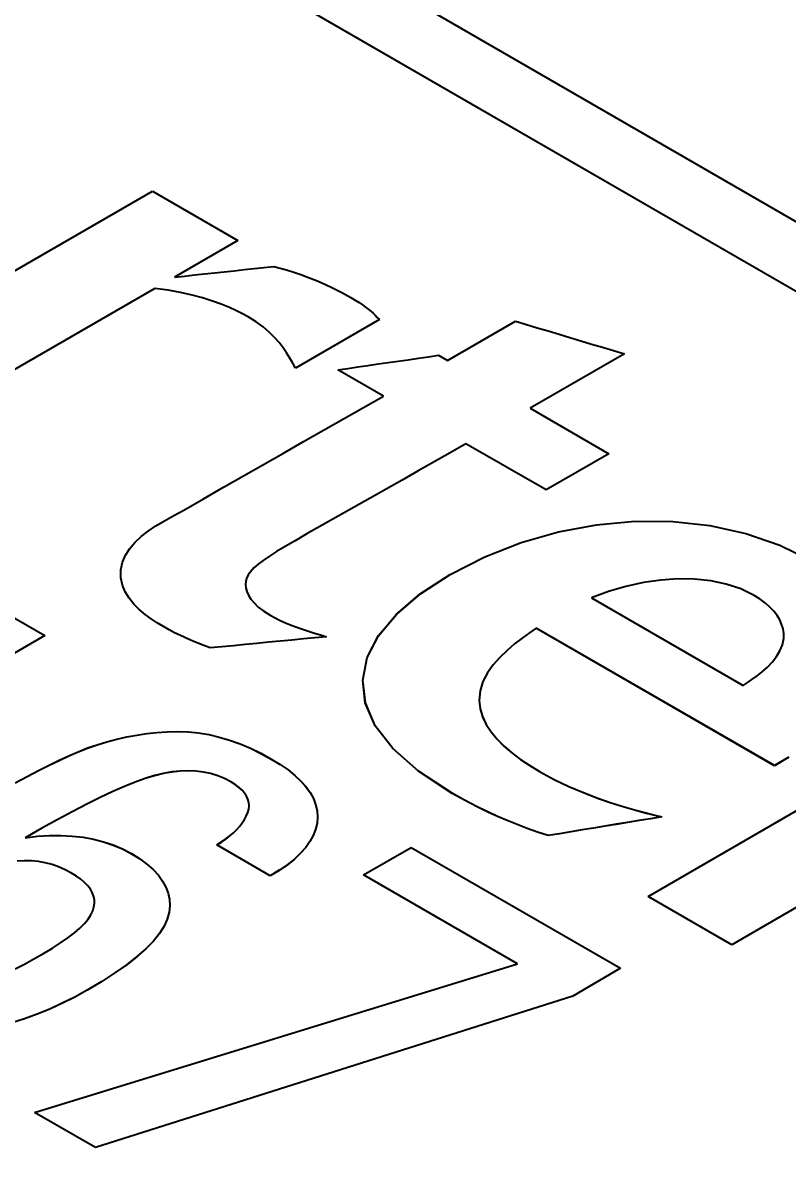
# Model space of a CAD drawing. Header units: inches. Extents: x 5 to 105, y 0 to 80.
# Drawn here: x 65.3736 to 65.4575, y 50.508 to 50.6348 of the extents above; entities that cross this region are included whole.
import ezdxf

# ---------------------------------------------------------------- set-up
doc = ezdxf.new("R2010")
doc.units = ezdxf.units.IN
doc.header["$MEASUREMENT"] = 0
doc.layers.add('LABEL', color=2, linetype='Continuous')
doc.styles.add('Arial', font='arial.ttf')

msp = doc.modelspace()

# ---------------------------------------------------------------- linework, layer by layer
at = {"layer": 'LABEL'}
for p, q in [((65.29369, 50.70819), (65.55207, 50.55902)), ((65.29465, 50.70764), (65.55302, 50.55847)), ((65.54541, 50.55518), (65.28704, 50.70435)), ((65.54636, 50.55463), (65.28799, 50.7038)), ((65.34799, 50.59345), (65.38778, 50.61641)), ((65.34799, 50.59345), (65.38778, 50.61641)), ((65.38778, 50.61641), (65.39715, 50.611)), ((65.38778, 50.61641), (65.39715, 50.611)), ((65.39715, 50.611), (65.39021, 50.607)), ((65.39715, 50.611), (65.39021, 50.607)), ((65.39021, 50.607), (65.39131, 50.60711)), ((65.39021, 50.607), (65.39131, 50.60711)), ((65.39131, 50.60711), (65.3924, 50.60723)), ((65.39131, 50.60711), (65.3924, 50.60723)), ((65.3924, 50.60723), (65.3935, 50.60734)), ((65.3924, 50.60723), (65.3935, 50.60734)), ((65.3935, 50.60734), (65.39459, 50.60746)), ((65.3935, 50.60734), (65.39459, 50.60746)), ((65.39459, 50.60746), (65.39568, 50.60758)), ((65.39459, 50.60746), (65.39568, 50.60758)), ((65.39568, 50.60758), (65.39677, 50.60769)), ((65.39568, 50.60758), (65.39677, 50.60769)), ((65.39677, 50.60769), (65.39786, 50.60781)), ((65.39677, 50.60769), (65.39786, 50.60781)), ((65.39786, 50.60781), (65.39894, 50.60793)), ((65.39786, 50.60781), (65.39894, 50.60793)), ((65.39894, 50.60793), (65.40003, 50.60805)), ((65.39894, 50.60793), (65.40003, 50.60805)), ((65.40003, 50.60805), (65.40111, 50.60816)), ((65.40003, 50.60805), (65.40111, 50.60816)), ((65.40111, 50.60816), (65.40179, 50.60798)), ((65.40111, 50.60816), (65.40179, 50.60798)), ((65.40179, 50.60798), (65.40252, 50.60778)), ((65.40179, 50.60798), (65.40252, 50.60778)), ((65.40252, 50.60778), (65.40329, 50.60754)), ((65.40252, 50.60778), (65.40329, 50.60754)), ((65.40329, 50.60754), (65.40409, 50.60727)), ((65.40329, 50.60754), (65.40409, 50.60727)), ((65.40409, 50.60727), (65.40493, 50.60696)), ((65.40409, 50.60727), (65.40493, 50.60696)), ((65.40493, 50.60696), (65.4058, 50.60661)), ((65.40493, 50.60696), (65.4058, 50.60661)), ((65.38806, 50.60575), (65.35737, 50.58803)), ((65.38806, 50.60575), (65.35737, 50.58803)), ((65.38951, 50.60555), (65.38806, 50.60575)), ((65.38951, 50.60555), (65.38806, 50.60575)), ((65.4058, 50.60661), (65.4067, 50.60622)), ((65.4058, 50.60661), (65.4067, 50.60622)), ((65.4067, 50.60622), (65.40763, 50.60578)), ((65.4067, 50.60622), (65.40763, 50.60578)), ((65.40763, 50.60578), (65.40858, 50.6053)), ((65.40763, 50.60578), (65.40858, 50.6053)), ((65.39087, 50.6053), (65.38951, 50.60555)), ((65.39087, 50.6053), (65.38951, 50.60555)), ((65.39214, 50.60502), (65.39087, 50.6053)), ((65.39214, 50.60502), (65.39087, 50.6053)), ((65.3933, 50.6047), (65.39214, 50.60502)), ((65.3933, 50.6047), (65.39214, 50.60502)), ((65.39438, 50.60436), (65.3933, 50.6047)), ((65.39438, 50.60436), (65.3933, 50.6047)), ((65.40858, 50.6053), (65.40955, 50.60476)), ((65.40858, 50.6053), (65.40955, 50.60476)), ((65.40955, 50.60476), (65.41004, 50.60447)), ((65.40955, 50.60476), (65.41004, 50.60447)), ((65.41004, 50.60447), (65.41046, 50.6042)), ((65.41004, 50.60447), (65.41046, 50.6042)), ((65.39535, 50.60401), (65.39438, 50.60436)), ((65.39535, 50.60401), (65.39438, 50.60436)), ((65.39623, 50.60366), (65.39535, 50.60401)), ((65.39623, 50.60366), (65.39535, 50.60401)), ((65.39701, 50.6033), (65.39623, 50.60366)), ((65.39701, 50.6033), (65.39623, 50.60366)), ((65.39769, 50.60296), (65.39701, 50.6033)), ((65.39769, 50.60296), (65.39701, 50.6033)), ((65.41046, 50.6042), (65.41084, 50.60395)), ((65.41046, 50.6042), (65.41084, 50.60395)), ((65.41084, 50.60395), (65.41118, 50.60371)), ((65.41084, 50.60395), (65.41118, 50.60371)), ((65.41118, 50.60371), (65.41148, 50.60348)), ((65.41118, 50.60371), (65.41148, 50.60348)), ((65.41148, 50.60348), (65.41175, 50.60325)), ((65.41148, 50.60348), (65.41175, 50.60325)), ((65.41175, 50.60325), (65.412, 50.60303)), ((65.41175, 50.60325), (65.412, 50.60303)), ((65.39828, 50.60264), (65.39769, 50.60296)), ((65.39828, 50.60264), (65.39769, 50.60296)), ((65.39917, 50.60209), (65.39828, 50.60264)), ((65.39917, 50.60209), (65.39828, 50.60264)), ((65.39995, 50.60152), (65.39917, 50.60209)), ((65.39995, 50.60152), (65.39917, 50.60209)), ((65.4127, 50.60233), (65.40349, 50.59701)), ((65.4127, 50.60233), (65.40349, 50.59701)), ((65.412, 50.60303), (65.41224, 50.6028)), ((65.412, 50.60303), (65.41224, 50.6028)), ((65.41224, 50.6028), (65.41247, 50.60257)), ((65.41224, 50.6028), (65.41247, 50.60257)), ((65.41247, 50.60257), (65.4127, 50.60233)), ((65.41247, 50.60257), (65.4127, 50.60233)), ((65.42016, 50.59784), (65.42763, 50.60215)), ((65.42016, 50.59784), (65.42763, 50.60215)), ((65.42763, 50.60215), (65.42883, 50.60179)), ((65.42763, 50.60215), (65.42883, 50.60179)), ((65.40061, 50.60095), (65.39995, 50.60152)), ((65.40061, 50.60095), (65.39995, 50.60152)), ((65.40119, 50.60038), (65.40061, 50.60095)), ((65.40119, 50.60038), (65.40061, 50.60095)), ((65.42883, 50.60179), (65.43002, 50.60144)), ((65.42883, 50.60179), (65.43002, 50.60144)), ((65.43002, 50.60144), (65.43121, 50.60108)), ((65.43002, 50.60144), (65.43121, 50.60108)), ((65.43121, 50.60108), (65.43241, 50.60072)), ((65.43121, 50.60108), (65.43241, 50.60072)), ((65.43241, 50.60072), (65.4336, 50.60037)), ((65.43241, 50.60072), (65.4336, 50.60037)), ((65.40169, 50.59981), (65.40119, 50.60038)), ((65.40169, 50.59981), (65.40119, 50.60038)), ((65.40213, 50.59924), (65.40169, 50.59981)), ((65.40213, 50.59924), (65.40169, 50.59981)), ((65.4336, 50.60037), (65.43479, 50.60001)), ((65.4336, 50.60037), (65.43479, 50.60001)), ((65.43479, 50.60001), (65.43599, 50.59965)), ((65.43479, 50.60001), (65.43599, 50.59965)), ((65.43599, 50.59965), (65.43718, 50.59929)), ((65.43599, 50.59965), (65.43718, 50.59929)), ((65.40251, 50.59867), (65.40213, 50.59924)), ((65.40251, 50.59867), (65.40213, 50.59924)), ((65.40286, 50.59811), (65.40251, 50.59867)), ((65.40286, 50.59811), (65.40251, 50.59867)), ((65.40318, 50.59755), (65.40286, 50.59811)), ((65.40318, 50.59755), (65.40286, 50.59811)), ((65.41587, 50.59793), (65.41697, 50.59809)), ((65.41587, 50.59793), (65.41697, 50.59809)), ((65.41697, 50.59809), (65.41808, 50.59825)), ((65.41697, 50.59809), (65.41808, 50.59825)), ((65.41808, 50.59825), (65.41918, 50.59841)), ((65.41808, 50.59825), (65.41918, 50.59841)), ((65.41918, 50.59841), (65.42016, 50.59784)), ((65.41918, 50.59841), (65.42016, 50.59784)), ((65.43958, 50.59857), (65.42924, 50.5926)), ((65.43958, 50.59857), (65.42924, 50.5926)), ((65.43718, 50.59929), (65.43838, 50.59893)), ((65.43718, 50.59929), (65.43838, 50.59893)), ((65.43838, 50.59893), (65.43958, 50.59857)), ((65.43838, 50.59893), (65.43958, 50.59857)), ((65.40349, 50.59701), (65.40318, 50.59755)), ((65.40349, 50.59701), (65.40318, 50.59755)), ((65.40815, 50.59682), (65.40924, 50.59698)), ((65.40815, 50.59682), (65.40924, 50.59698)), ((65.41315, 50.59394), (65.40815, 50.59682)), ((65.41315, 50.59394), (65.40815, 50.59682)), ((65.40924, 50.59698), (65.41034, 50.59714)), ((65.40924, 50.59698), (65.41034, 50.59714)), ((65.41034, 50.59714), (65.41144, 50.5973)), ((65.41034, 50.59714), (65.41144, 50.5973)), ((65.41144, 50.5973), (65.41255, 50.59746)), ((65.41144, 50.5973), (65.41255, 50.59746)), ((65.41255, 50.59746), (65.41365, 50.59761)), ((65.41255, 50.59746), (65.41365, 50.59761)), ((65.41365, 50.59761), (65.41476, 50.59777)), ((65.41365, 50.59761), (65.41476, 50.59777)), ((65.41476, 50.59777), (65.41587, 50.59793)), ((65.41476, 50.59777), (65.41587, 50.59793)), ((65.41095, 50.59269), (65.41315, 50.59394)), ((65.41095, 50.59269), (65.41315, 50.59394)), ((65.40875, 50.59144), (65.41095, 50.59269)), ((65.40875, 50.59144), (65.41095, 50.59269)), ((65.42924, 50.5926), (65.43787, 50.58762)), ((65.42924, 50.5926), (65.43787, 50.58762)), ((65.40656, 50.59019), (65.40875, 50.59144)), ((65.40656, 50.59019), (65.40875, 50.59144)), ((65.40436, 50.58894), (65.40656, 50.59019)), ((65.40436, 50.58894), (65.40656, 50.59019)), ((65.40217, 50.58769), (65.40436, 50.58894)), ((65.40217, 50.58769), (65.40436, 50.58894)), ((65.4222, 50.58871), (65.42045, 50.58771)), ((65.4222, 50.58871), (65.42045, 50.58771)), ((65.43098, 50.58364), (65.4222, 50.58871)), ((65.43098, 50.58364), (65.4222, 50.58871)), ((65.39998, 50.58644), (65.40217, 50.58769)), ((65.39998, 50.58644), (65.40217, 50.58769)), ((65.41869, 50.58672), (65.41694, 50.58573)), ((65.41869, 50.58672), (65.41694, 50.58573)), ((65.42045, 50.58771), (65.41869, 50.58672)), ((65.42045, 50.58771), (65.41869, 50.58672)), ((65.43787, 50.58762), (65.43098, 50.58364)), ((65.43787, 50.58762), (65.43098, 50.58364)), ((65.39779, 50.58519), (65.39998, 50.58644)), ((65.39779, 50.58519), (65.39998, 50.58644)), ((65.41694, 50.58573), (65.41518, 50.58473)), ((65.41694, 50.58573), (65.41518, 50.58473)), ((65.3956, 50.58393), (65.39779, 50.58519)), ((65.3956, 50.58393), (65.39779, 50.58519)), ((65.41518, 50.58473), (65.41343, 50.58374)), ((65.41518, 50.58473), (65.41343, 50.58374)), ((65.39341, 50.58268), (65.3956, 50.58393)), ((65.39341, 50.58268), (65.3956, 50.58393)), ((65.41343, 50.58374), (65.41167, 50.58275)), ((65.41343, 50.58374), (65.41167, 50.58275)), ((65.39122, 50.58143), (65.39341, 50.58268)), ((65.39122, 50.58143), (65.39341, 50.58268)), ((65.40992, 50.58176), (65.40817, 50.58076)), ((65.40992, 50.58176), (65.40817, 50.58076)), ((65.41167, 50.58275), (65.40992, 50.58176)), ((65.41167, 50.58275), (65.40992, 50.58176)), ((65.38818, 50.5797), (65.38913, 50.58027)), ((65.38818, 50.5797), (65.38913, 50.58027)), ((65.38913, 50.58027), (65.39014, 50.58085)), ((65.38913, 50.58027), (65.39014, 50.58085)), ((65.39014, 50.58085), (65.39122, 50.58143)), ((65.39014, 50.58085), (65.39122, 50.58143)), ((65.40817, 50.58076), (65.40642, 50.57977)), ((65.40817, 50.58076), (65.40642, 50.57977)), ((65.38654, 50.57852), (65.38732, 50.57912)), ((65.38654, 50.57852), (65.38732, 50.57912)), ((65.38732, 50.57912), (65.38818, 50.5797)), ((65.38732, 50.57912), (65.38818, 50.5797)), ((65.40642, 50.57977), (65.40467, 50.57878)), ((65.40642, 50.57977), (65.40467, 50.57878)), ((65.42824, 50.57788), (65.43234, 50.57905)), ((65.42824, 50.57788), (65.43235, 50.57905)), ((65.43234, 50.57905), (65.43652, 50.57983)), ((65.43235, 50.57905), (65.43652, 50.57983)), ((65.43652, 50.57983), (65.44072, 50.58021)), ((65.43652, 50.57983), (65.44072, 50.58021)), ((65.44072, 50.58021), (65.44488, 50.58018)), ((65.44072, 50.58021), (65.44488, 50.58018)), ((65.44488, 50.58018), (65.44896, 50.57973)), ((65.44488, 50.58018), (65.44896, 50.57973)), ((65.44896, 50.57973), (65.4529, 50.57886)), ((65.44896, 50.57973), (65.4529, 50.57887)), ((65.3853, 50.57722), (65.38587, 50.57789)), ((65.3853, 50.57722), (65.38587, 50.57789)), ((65.38587, 50.57789), (65.38654, 50.57852)), ((65.38587, 50.57789), (65.38654, 50.57852)), ((65.40344, 50.57807), (65.40236, 50.57744)), ((65.40344, 50.57807), (65.40236, 50.57744)), ((65.40467, 50.57878), (65.40344, 50.57807)), ((65.40467, 50.57878), (65.40344, 50.57807)), ((65.42426, 50.57632), (65.42824, 50.57788)), ((65.42427, 50.57632), (65.42824, 50.57788)), ((65.4529, 50.57887), (65.45665, 50.57758)), ((65.4529, 50.57886), (65.45665, 50.57757)), ((65.38452, 50.57572), (65.38484, 50.5765)), ((65.38452, 50.57572), (65.38484, 50.5765)), ((65.38484, 50.5765), (65.3853, 50.57722)), ((65.38484, 50.5765), (65.3853, 50.57722)), ((65.40142, 50.57688), (65.40062, 50.57637)), ((65.40142, 50.57688), (65.40062, 50.57637)), ((65.40236, 50.57744), (65.40142, 50.57688)), ((65.40236, 50.57744), (65.40142, 50.57688)), ((65.45665, 50.57758), (65.46016, 50.57585)), ((65.45665, 50.57757), (65.46016, 50.57585)), ((65.38432, 50.57487), (65.38452, 50.57572)), ((65.38432, 50.57487), (65.38452, 50.57572)), ((65.39938, 50.5755), (65.39893, 50.5751)), ((65.39938, 50.5755), (65.39893, 50.5751)), ((65.39994, 50.57592), (65.39938, 50.5755)), ((65.39994, 50.57592), (65.39938, 50.5755)), ((65.40062, 50.57637), (65.39994, 50.57592)), ((65.40062, 50.57637), (65.39994, 50.57592)), ((65.42045, 50.57437), (65.42426, 50.57632)), ((65.42047, 50.57437), (65.42427, 50.57632)), ((65.38433, 50.574), (65.38432, 50.57487)), ((65.38433, 50.574), (65.38432, 50.57487)), ((65.3845, 50.5732), (65.38433, 50.574)), ((65.3845, 50.5732), (65.38433, 50.574)), ((65.39812, 50.57393), (65.39804, 50.57361)), ((65.39812, 50.57393), (65.39804, 50.57361)), ((65.39831, 50.57433), (65.39812, 50.57393)), ((65.39831, 50.57433), (65.39812, 50.57393)), ((65.39858, 50.57471), (65.39831, 50.57433)), ((65.39858, 50.57471), (65.39831, 50.57433)), ((65.39893, 50.5751), (65.39858, 50.57471)), ((65.39893, 50.5751), (65.39858, 50.57471)), ((65.41718, 50.57224), (65.42045, 50.57437)), ((65.41719, 50.57224), (65.42047, 50.57437)), ((65.38481, 50.57245), (65.3845, 50.5732)), ((65.38481, 50.57245), (65.3845, 50.5732)), ((65.39804, 50.57361), (65.39801, 50.57326)), ((65.39804, 50.57361), (65.39801, 50.57326)), ((65.39801, 50.57326), (65.39804, 50.57289)), ((65.39801, 50.57326), (65.39804, 50.57289)), ((65.39804, 50.57289), (65.39814, 50.57251)), ((65.39804, 50.57289), (65.39814, 50.57251)), ((65.43975, 50.57306), (65.43784, 50.5725)), ((65.43975, 50.57306), (65.43784, 50.5725)), ((65.44167, 50.57348), (65.43975, 50.57306)), ((65.44167, 50.57348), (65.43975, 50.57306)), ((65.44357, 50.57376), (65.44167, 50.57348)), ((65.44357, 50.57376), (65.44167, 50.57348)), ((65.44545, 50.5739), (65.44357, 50.57376)), ((65.44545, 50.5739), (65.44357, 50.57376)), ((65.44729, 50.57387), (65.44545, 50.5739)), ((65.44729, 50.57387), (65.44545, 50.5739)), ((65.44906, 50.57368), (65.44729, 50.57387)), ((65.44906, 50.57368), (65.44729, 50.57387)), ((65.45075, 50.57332), (65.44906, 50.57368)), ((65.45075, 50.57332), (65.44906, 50.57368)), ((65.45235, 50.57278), (65.45075, 50.57332)), ((65.45235, 50.57278), (65.45075, 50.57332)), ((65.45383, 50.57206), (65.45235, 50.57278)), ((65.45383, 50.57206), (65.45235, 50.57278)), ((65.38523, 50.57176), (65.38481, 50.57245)), ((65.38523, 50.57176), (65.38481, 50.57245)), ((65.38575, 50.57111), (65.38523, 50.57176)), ((65.38575, 50.57111), (65.38523, 50.57176)), ((65.39814, 50.57251), (65.39832, 50.5721)), ((65.39814, 50.57251), (65.39832, 50.5721)), ((65.39832, 50.5721), (65.39858, 50.57168)), ((65.39832, 50.5721), (65.39858, 50.57168)), ((65.39858, 50.57168), (65.39894, 50.57125)), ((65.39858, 50.57168), (65.39894, 50.57125)), ((65.41455, 50.56999), (65.41718, 50.57224)), ((65.41456, 50.56999), (65.41719, 50.57224)), ((65.43784, 50.5725), (65.43596, 50.57181)), ((65.43784, 50.5725), (65.43596, 50.57181)), ((65.43596, 50.57181), (65.4526, 50.56221)), ((65.43596, 50.57181), (65.4526, 50.56221)), ((65.44218, 50.53906), (65.49904, 50.57189)), ((65.44218, 50.53906), (65.49904, 50.57189)), ((65.45448, 50.57165), (65.45383, 50.57206)), ((65.45448, 50.57165), (65.45383, 50.57206)), ((65.45505, 50.57123), (65.45448, 50.57165)), ((65.45505, 50.57123), (65.45448, 50.57165)), ((65.37093, 50.57058), (65.37599, 50.56766)), ((65.37093, 50.57058), (65.37599, 50.56766)), ((65.38633, 50.57052), (65.38575, 50.57111)), ((65.38633, 50.57052), (65.38575, 50.57111)), ((65.38698, 50.56999), (65.38633, 50.57052)), ((65.38698, 50.56999), (65.38633, 50.57052)), ((65.39894, 50.57125), (65.39941, 50.5708)), ((65.39894, 50.57125), (65.39941, 50.5708)), ((65.39941, 50.5708), (65.4, 50.57035)), ((65.39941, 50.5708), (65.4, 50.57035)), ((65.4, 50.57035), (65.40072, 50.5699)), ((65.4, 50.57035), (65.40072, 50.5699)), ((65.45555, 50.57079), (65.45505, 50.57123)), ((65.45555, 50.57079), (65.45505, 50.57123)), ((65.45598, 50.57034), (65.45555, 50.57079)), ((65.45598, 50.57034), (65.45555, 50.57079)), ((65.45634, 50.56988), (65.45598, 50.57034)), ((65.45634, 50.56988), (65.45598, 50.57034)), ((65.38765, 50.56949), (65.38698, 50.56999)), ((65.38765, 50.56949), (65.38698, 50.56999)), ((65.38832, 50.56905), (65.38765, 50.56949)), ((65.38832, 50.56905), (65.38765, 50.56949)), ((65.38899, 50.56865), (65.38832, 50.56905)), ((65.38899, 50.56865), (65.38832, 50.56905)), ((65.40072, 50.5699), (65.40125, 50.56961)), ((65.40072, 50.5699), (65.40125, 50.56961)), ((65.40125, 50.56961), (65.40181, 50.56933)), ((65.40125, 50.56961), (65.40181, 50.56933)), ((65.40181, 50.56933), (65.4024, 50.56907)), ((65.40181, 50.56933), (65.4024, 50.56907)), ((65.4024, 50.56907), (65.40301, 50.56882)), ((65.4024, 50.56907), (65.40301, 50.56882)), ((65.4126, 50.56765), (65.41455, 50.56999)), ((65.41261, 50.56766), (65.41456, 50.56999)), ((65.45663, 50.5694), (65.45634, 50.56988)), ((65.45663, 50.5694), (65.45634, 50.56988)), ((65.45684, 50.56891), (65.45663, 50.5694)), ((65.45684, 50.56891), (65.45663, 50.5694)), ((65.45699, 50.56841), (65.45684, 50.56891)), ((65.45699, 50.56841), (65.45684, 50.56891)), ((65.37599, 50.56766), (65.33013, 50.54118)), ((65.37599, 50.56766), (65.33013, 50.54118)), ((65.38962, 50.5683), (65.38899, 50.56865)), ((65.38962, 50.5683), (65.38899, 50.56865)), ((65.39022, 50.56798), (65.38962, 50.5683)), ((65.39022, 50.56798), (65.38962, 50.5683)), ((65.3908, 50.5677), (65.39022, 50.56798)), ((65.3908, 50.5677), (65.39022, 50.56798)), ((65.39136, 50.56744), (65.3908, 50.5677)), ((65.39136, 50.56744), (65.3908, 50.5677)), ((65.40301, 50.56882), (65.40363, 50.56859)), ((65.40301, 50.56882), (65.40363, 50.56859)), ((65.40363, 50.56859), (65.40427, 50.56836)), ((65.40363, 50.56859), (65.40427, 50.56836)), ((65.40427, 50.56836), (65.40492, 50.56814)), ((65.40427, 50.56836), (65.40492, 50.56814)), ((65.40492, 50.56814), (65.40557, 50.56793)), ((65.40492, 50.56814), (65.40557, 50.56793)), ((65.40557, 50.56793), (65.40622, 50.56774)), ((65.40557, 50.56793), (65.40622, 50.56774)), ((65.40622, 50.56774), (65.40688, 50.56754)), ((65.40622, 50.56774), (65.40688, 50.56754)), ((65.41136, 50.56525), (65.4126, 50.56765)), ((65.41137, 50.56525), (65.41261, 50.56766)), ((65.42916, 50.56797), (65.42836, 50.56739)), ((65.42917, 50.56797), (65.42837, 50.56739)), ((65.4299, 50.56849), (65.42916, 50.56797)), ((65.42991, 50.56849), (65.42917, 50.56797)), ((65.45605, 50.55339), (65.4299, 50.56849)), ((65.45605, 50.5534), (65.42991, 50.56849)), ((65.45707, 50.56791), (65.45699, 50.56841)), ((65.45707, 50.56791), (65.45699, 50.56841)), ((65.45707, 50.56739), (65.45707, 50.56791)), ((65.45707, 50.56739), (65.45707, 50.56791)), ((65.39189, 50.56721), (65.39136, 50.56744)), ((65.39189, 50.56721), (65.39136, 50.56744)), ((65.3924, 50.56699), (65.39189, 50.56721)), ((65.3924, 50.56699), (65.39189, 50.56721)), ((65.39287, 50.5668), (65.3924, 50.56699)), ((65.39287, 50.5668), (65.3924, 50.56699)), ((65.39332, 50.56663), (65.39287, 50.5668)), ((65.39332, 50.56663), (65.39287, 50.5668)), ((65.39374, 50.56647), (65.39332, 50.56663)), ((65.39374, 50.56647), (65.39332, 50.56663)), ((65.39414, 50.56632), (65.39374, 50.56647)), ((65.39414, 50.56632), (65.39374, 50.56647)), ((65.39542, 50.56644), (65.39414, 50.56632)), ((65.39542, 50.56644), (65.39414, 50.56632)), ((65.3967, 50.56656), (65.39542, 50.56644)), ((65.3967, 50.56656), (65.39542, 50.56644)), ((65.39798, 50.56669), (65.3967, 50.56656)), ((65.39798, 50.56669), (65.3967, 50.56656)), ((65.39926, 50.56681), (65.39798, 50.56669)), ((65.39926, 50.56681), (65.39798, 50.56669)), ((65.40054, 50.56693), (65.39926, 50.56681)), ((65.40054, 50.56693), (65.39926, 50.56681)), ((65.40182, 50.56706), (65.40054, 50.56693)), ((65.40182, 50.56706), (65.40054, 50.56693)), ((65.40309, 50.56718), (65.40182, 50.56706)), ((65.40309, 50.56718), (65.40182, 50.56706)), ((65.40435, 50.5673), (65.40309, 50.56718)), ((65.40435, 50.5673), (65.40309, 50.56718)), ((65.40562, 50.56742), (65.40435, 50.5673)), ((65.40562, 50.56742), (65.40435, 50.5673)), ((65.40688, 50.56754), (65.40562, 50.56742)), ((65.40688, 50.56754), (65.40562, 50.56742)), ((65.42753, 50.56675), (65.4267, 50.56605)), ((65.42754, 50.56675), (65.4267, 50.56605)), ((65.42836, 50.56739), (65.42753, 50.56675)), ((65.42837, 50.56739), (65.42754, 50.56675)), ((65.45665, 50.56599), (65.45693, 50.56667)), ((65.45665, 50.56599), (65.45693, 50.56667)), ((65.45693, 50.56667), (65.45707, 50.56739)), ((65.45693, 50.56667), (65.45707, 50.56739)), ((65.41087, 50.56278), (65.41136, 50.56525)), ((65.41088, 50.56279), (65.41137, 50.56525)), ((65.4259, 50.56528), (65.42518, 50.56446)), ((65.42591, 50.56528), (65.42518, 50.56446)), ((65.4267, 50.56605), (65.4259, 50.56528)), ((65.4267, 50.56605), (65.42591, 50.56528)), ((65.4558, 50.56476), (65.45627, 50.56536)), ((65.4558, 50.56476), (65.45627, 50.56536)), ((65.45627, 50.56536), (65.45665, 50.56599)), ((65.45627, 50.56536), (65.45665, 50.56599)), ((65.42518, 50.56446), (65.42455, 50.56357)), ((65.42518, 50.56446), (65.42455, 50.56357)), ((65.45471, 50.56371), (65.45527, 50.56421)), ((65.45471, 50.56371), (65.45527, 50.56421)), ((65.45527, 50.56421), (65.4558, 50.56476)), ((65.45527, 50.56421), (65.4558, 50.56476)), ((65.41115, 50.56029), (65.41087, 50.56278)), ((65.41116, 50.56029), (65.41088, 50.56279)), ((65.42406, 50.56262), (65.42375, 50.56161)), ((65.42406, 50.56262), (65.42375, 50.56161)), ((65.42455, 50.56357), (65.42406, 50.56262)), ((65.42455, 50.56357), (65.42406, 50.56262)), ((65.4526, 50.56221), (65.45306, 50.5625)), ((65.4526, 50.56221), (65.45306, 50.5625)), ((65.45306, 50.5625), (65.45358, 50.56285)), ((65.45306, 50.5625), (65.45358, 50.56285)), ((65.45358, 50.56285), (65.45414, 50.56326)), ((65.45358, 50.56285), (65.45414, 50.56326)), ((65.45414, 50.56326), (65.45471, 50.56371)), ((65.45414, 50.56326), (65.45471, 50.56371)), ((65.42375, 50.56161), (65.42363, 50.56054)), ((65.42375, 50.56161), (65.42363, 50.56053)), ((65.41224, 50.55778), (65.41115, 50.56029)), ((65.41224, 50.55778), (65.41116, 50.56029)), ((65.42363, 50.56054), (65.42374, 50.55965)), ((65.42363, 50.56053), (65.42374, 50.55964)), ((65.42374, 50.55965), (65.42401, 50.55878)), ((65.42374, 50.55964), (65.42401, 50.55877)), ((65.42401, 50.55878), (65.42442, 50.55793)), ((65.42401, 50.55877), (65.42442, 50.55793)), ((65.41417, 50.55527), (65.41224, 50.55778)), ((65.41417, 50.55528), (65.41224, 50.55778)), ((65.42442, 50.55793), (65.42495, 50.55711)), ((65.42442, 50.55793), (65.42496, 50.55711)), ((65.3828, 50.55602), (65.38388, 50.55631)), ((65.3828, 50.55602), (65.38388, 50.5563)), ((65.38388, 50.5563), (65.38497, 50.55655)), ((65.38388, 50.55631), (65.38497, 50.55655)), ((65.38497, 50.55655), (65.38607, 50.55675)), ((65.38497, 50.55655), (65.38607, 50.55675)), ((65.38607, 50.55675), (65.38717, 50.55691)), ((65.38607, 50.55675), (65.38717, 50.55691)), ((65.38717, 50.55691), (65.38829, 50.55704)), ((65.38717, 50.55691), (65.38829, 50.55704)), ((65.38829, 50.55704), (65.38941, 50.55712)), ((65.38829, 50.55704), (65.38942, 50.55712)), ((65.38941, 50.55712), (65.39055, 50.55715)), ((65.38942, 50.55712), (65.39056, 50.55715)), ((65.39055, 50.55715), (65.39169, 50.55711)), ((65.39056, 50.55715), (65.3917, 50.55711)), ((65.39169, 50.55711), (65.39283, 50.55699)), ((65.3917, 50.55711), (65.39284, 50.55699)), ((65.39283, 50.55699), (65.39398, 50.5568)), ((65.39284, 50.55699), (65.39398, 50.5568)), ((65.39398, 50.5568), (65.39512, 50.55654)), ((65.39398, 50.5568), (65.39512, 50.55654)), ((65.39512, 50.55654), (65.39626, 50.5562)), ((65.39512, 50.55654), (65.39626, 50.5562)), ((65.39626, 50.5562), (65.3974, 50.55579)), ((65.39626, 50.5562), (65.3974, 50.55579)), ((65.42495, 50.55711), (65.42561, 50.55632)), ((65.42496, 50.55711), (65.42561, 50.55631)), ((65.42561, 50.55632), (65.42637, 50.55555)), ((65.42561, 50.55631), (65.42638, 50.55554)), ((65.3786, 50.55448), (65.37963, 50.55493)), ((65.3786, 50.55447), (65.37963, 50.55492)), ((65.37963, 50.55493), (65.38068, 50.55534)), ((65.37963, 50.55492), (65.38068, 50.55533)), ((65.38068, 50.55533), (65.38174, 50.5557)), ((65.38068, 50.55534), (65.38174, 50.5557)), ((65.38174, 50.5557), (65.3828, 50.55602)), ((65.38174, 50.5557), (65.3828, 50.55602)), ((65.3974, 50.55579), (65.39854, 50.55531)), ((65.3974, 50.55579), (65.39854, 50.55531)), ((65.39854, 50.55531), (65.39969, 50.55476)), ((65.39854, 50.55531), (65.39969, 50.55475)), ((65.41697, 50.5528), (65.41417, 50.55528)), ((65.41697, 50.5528), (65.41417, 50.55527)), ((65.42637, 50.55555), (65.42723, 50.55481)), ((65.42638, 50.55554), (65.42723, 50.5548)), ((65.37645, 50.55345), (65.37755, 50.55399)), ((65.37645, 50.55345), (65.37756, 50.55398)), ((65.37755, 50.55399), (65.3786, 50.55448)), ((65.37756, 50.55398), (65.3786, 50.55447)), ((65.39969, 50.55476), (65.40083, 50.55413)), ((65.39969, 50.55475), (65.40083, 50.55413)), ((65.40083, 50.55413), (65.4018, 50.55354)), ((65.40083, 50.55413), (65.40181, 50.55353)), ((65.42723, 50.55481), (65.42818, 50.55409)), ((65.42723, 50.5548), (65.42818, 50.55409)), ((65.42818, 50.55409), (65.42919, 50.55341)), ((65.42818, 50.55409), (65.42919, 50.55341)), ((65.45761, 50.55435), (65.45605, 50.5534)), ((65.45761, 50.55434), (65.45605, 50.55339)), ((65.37403, 50.55221), (65.37527, 50.55286)), ((65.37403, 50.55222), (65.37527, 50.55286)), ((65.37527, 50.55286), (65.37645, 50.55345)), ((65.37527, 50.55286), (65.37645, 50.55345)), ((65.38899, 50.55254), (65.38802, 50.55231)), ((65.38899, 50.55254), (65.38802, 50.5523)), ((65.38992, 50.55271), (65.38899, 50.55254)), ((65.38992, 50.5527), (65.38899, 50.55254)), ((65.39083, 50.5528), (65.38992, 50.55271)), ((65.39083, 50.5528), (65.38992, 50.5527)), ((65.39171, 50.55284), (65.39083, 50.5528)), ((65.39171, 50.55284), (65.39083, 50.5528)), ((65.39256, 50.5528), (65.39171, 50.55284)), ((65.39256, 50.5528), (65.39171, 50.55284)), ((65.39338, 50.5527), (65.39256, 50.5528)), ((65.39338, 50.5527), (65.39256, 50.5528)), ((65.39418, 50.55253), (65.39338, 50.5527)), ((65.39418, 50.55253), (65.39338, 50.5527)), ((65.39495, 50.55229), (65.39418, 50.55253)), ((65.39495, 50.55229), (65.39418, 50.55253)), ((65.4018, 50.55354), (65.40267, 50.55293)), ((65.40181, 50.55353), (65.40267, 50.55293)), ((65.40267, 50.55293), (65.40343, 50.55233)), ((65.40267, 50.55293), (65.40343, 50.55232)), ((65.42067, 50.55036), (65.41697, 50.5528)), ((65.42067, 50.55037), (65.41697, 50.5528)), ((65.42919, 50.55341), (65.43027, 50.55276)), ((65.42919, 50.55341), (65.43027, 50.55275)), ((65.43027, 50.55276), (65.43187, 50.55189)), ((65.43027, 50.55275), (65.43187, 50.55189)), ((65.37272, 50.55152), (65.37403, 50.55222)), ((65.37272, 50.55152), (65.37403, 50.55221)), ((65.38471, 50.55112), (65.38343, 50.55056)), ((65.38471, 50.55111), (65.38343, 50.55055)), ((65.3859, 50.5516), (65.38471, 50.55112)), ((65.3859, 50.55159), (65.38471, 50.55111)), ((65.38701, 50.55199), (65.3859, 50.5516)), ((65.38701, 50.55199), (65.3859, 50.55159)), ((65.38802, 50.55231), (65.38701, 50.55199)), ((65.38802, 50.5523), (65.38701, 50.55199)), ((65.39569, 50.55199), (65.39495, 50.55229)), ((65.3957, 50.55199), (65.39495, 50.55229)), ((65.3964, 50.55162), (65.39569, 50.55199)), ((65.39641, 50.55162), (65.3957, 50.55199)), ((65.39687, 50.55132), (65.3964, 50.55162)), ((65.39688, 50.55132), (65.39641, 50.55162)), ((65.39728, 50.55102), (65.39687, 50.55132)), ((65.39729, 50.55102), (65.39688, 50.55132)), ((65.40343, 50.55233), (65.40409, 50.55171)), ((65.40343, 50.55232), (65.40409, 50.5517)), ((65.40409, 50.55171), (65.40464, 50.55108)), ((65.40409, 50.5517), (65.40465, 50.55108)), ((65.43187, 50.55189), (65.43348, 50.55112)), ((65.43187, 50.55189), (65.43348, 50.55112)), ((65.43348, 50.55112), (65.43508, 50.55044)), ((65.43348, 50.55112), (65.43508, 50.55044)), ((65.38206, 50.54992), (65.38059, 50.54919)), ((65.38206, 50.54991), (65.3806, 50.54919)), ((65.38343, 50.55056), (65.38206, 50.54992)), ((65.38343, 50.55055), (65.38206, 50.54991)), ((65.39762, 50.5507), (65.39728, 50.55102)), ((65.39763, 50.55071), (65.39729, 50.55102)), ((65.3979, 50.55038), (65.39762, 50.5507)), ((65.39791, 50.55038), (65.39763, 50.55071)), ((65.39812, 50.55005), (65.3979, 50.55038)), ((65.39812, 50.55005), (65.39791, 50.55038)), ((65.39827, 50.54971), (65.39812, 50.55005)), ((65.39827, 50.54971), (65.39812, 50.55005)), ((65.40464, 50.55108), (65.4051, 50.55044)), ((65.40465, 50.55108), (65.4051, 50.55044)), ((65.4051, 50.55044), (65.40545, 50.54979)), ((65.4051, 50.55044), (65.40545, 50.54979)), ((65.42162, 50.54983), (65.42067, 50.55037)), ((65.42162, 50.54983), (65.42067, 50.55036)), ((65.42259, 50.54931), (65.42162, 50.54983)), ((65.42259, 50.54931), (65.42162, 50.54983)), ((65.43508, 50.55044), (65.43664, 50.54984)), ((65.43508, 50.55044), (65.43665, 50.54984)), ((65.43664, 50.54984), (65.43814, 50.54932)), ((65.43665, 50.54984), (65.43814, 50.54932)), ((65.38059, 50.54919), (65.37904, 50.54839)), ((65.3806, 50.54919), (65.37904, 50.54839)), ((65.39826, 50.54825), (65.39836, 50.54863)), ((65.39826, 50.54825), (65.39836, 50.54863)), ((65.39836, 50.54936), (65.39827, 50.54971)), ((65.39836, 50.54936), (65.39827, 50.54971)), ((65.39839, 50.549), (65.39836, 50.54936)), ((65.39839, 50.549), (65.39836, 50.54936)), ((65.39836, 50.54863), (65.39839, 50.549)), ((65.39836, 50.54863), (65.39839, 50.549)), ((65.40545, 50.54979), (65.4057, 50.54913)), ((65.40545, 50.54979), (65.4057, 50.54913)), ((65.4057, 50.54913), (65.40586, 50.54845)), ((65.4057, 50.54913), (65.40585, 50.54845)), ((65.42358, 50.5488), (65.42259, 50.54931)), ((65.42359, 50.54881), (65.42259, 50.54931)), ((65.4246, 50.54831), (65.42358, 50.5488)), ((65.42461, 50.54832), (65.42359, 50.54881)), ((65.43814, 50.54932), (65.43954, 50.54888)), ((65.43814, 50.54932), (65.43955, 50.54888)), ((65.43954, 50.54888), (65.44082, 50.54851)), ((65.43955, 50.54888), (65.44083, 50.54851)), ((65.3774, 50.54751), (65.37566, 50.54654)), ((65.3774, 50.5475), (65.37566, 50.54654)), ((65.37904, 50.54839), (65.3774, 50.54751)), ((65.37904, 50.54839), (65.3774, 50.5475)), ((65.39765, 50.54712), (65.39789, 50.54749)), ((65.39765, 50.54712), (65.39789, 50.54749)), ((65.39789, 50.54749), (65.39809, 50.54787)), ((65.39789, 50.54749), (65.39809, 50.54787)), ((65.39809, 50.54787), (65.39826, 50.54825)), ((65.39809, 50.54787), (65.39826, 50.54825)), ((65.40585, 50.54845), (65.4059, 50.54776)), ((65.4059, 50.54776), (65.40585, 50.54708)), ((65.40586, 50.54845), (65.40591, 50.54776)), ((65.40591, 50.54776), (65.40586, 50.54708)), ((65.42565, 50.54784), (65.4246, 50.54831)), ((65.42565, 50.54784), (65.42461, 50.54832)), ((65.42672, 50.54738), (65.42565, 50.54784)), ((65.42672, 50.54738), (65.42565, 50.54784)), ((65.42781, 50.54694), (65.42672, 50.54738)), ((65.42781, 50.54694), (65.42672, 50.54738)), ((65.44118, 50.54737), (65.43994, 50.54717)), ((65.44119, 50.54737), (65.43994, 50.54717)), ((65.44082, 50.54851), (65.44196, 50.54821)), ((65.44083, 50.54851), (65.44196, 50.5482)), ((65.44243, 50.54758), (65.44118, 50.54737)), ((65.44243, 50.54757), (65.44119, 50.54737)), ((65.44196, 50.54821), (65.44292, 50.54797)), ((65.44196, 50.5482), (65.44293, 50.54796)), ((65.44368, 50.54778), (65.44243, 50.54758)), ((65.44369, 50.54778), (65.44243, 50.54757)), ((65.44292, 50.54797), (65.44368, 50.54778)), ((65.44293, 50.54796), (65.44369, 50.54778)), ((65.37566, 50.54654), (65.37382, 50.5455)), ((65.37566, 50.54654), (65.37382, 50.54549)), ((65.39629, 50.54569), (65.39669, 50.54604)), ((65.39629, 50.54569), (65.39669, 50.54604)), ((65.39669, 50.54604), (65.39705, 50.54639)), ((65.39669, 50.54604), (65.39705, 50.54639)), ((65.39705, 50.54639), (65.39737, 50.54675)), ((65.39705, 50.54639), (65.39737, 50.54675)), ((65.39737, 50.54675), (65.39765, 50.54712)), ((65.39737, 50.54675), (65.39765, 50.54712)), ((65.40569, 50.5464), (65.40543, 50.54574)), ((65.4057, 50.5464), (65.40544, 50.54574)), ((65.40585, 50.54708), (65.40569, 50.5464)), ((65.40586, 50.54708), (65.4057, 50.5464)), ((65.42892, 50.54652), (65.42781, 50.54694)), ((65.42892, 50.54652), (65.42781, 50.54694)), ((65.43006, 50.54612), (65.42892, 50.54652)), ((65.43006, 50.54612), (65.42892, 50.54652)), ((65.43123, 50.54574), (65.43006, 50.54612)), ((65.43122, 50.54574), (65.43006, 50.54612)), ((65.43372, 50.54615), (65.43247, 50.54594)), ((65.43371, 50.54615), (65.43247, 50.54594)), ((65.43496, 50.54635), (65.43371, 50.54615)), ((65.43496, 50.54636), (65.43372, 50.54615)), ((65.4362, 50.54656), (65.43496, 50.54636)), ((65.4362, 50.54656), (65.43496, 50.54635)), ((65.43745, 50.54676), (65.4362, 50.54656)), ((65.43745, 50.54676), (65.4362, 50.54656)), ((65.43869, 50.54697), (65.43745, 50.54676)), ((65.43869, 50.54696), (65.43745, 50.54676)), ((65.43994, 50.54717), (65.43869, 50.54697)), ((65.43994, 50.54717), (65.43869, 50.54696)), ((65.37382, 50.5455), (65.37518, 50.54565)), ((65.37382, 50.54549), (65.37518, 50.54565)), ((65.37518, 50.54565), (65.3765, 50.54573)), ((65.37518, 50.54565), (65.37649, 50.54573)), ((65.37649, 50.54573), (65.37777, 50.54574)), ((65.3765, 50.54573), (65.37777, 50.54575)), ((65.37777, 50.54575), (65.379, 50.54568)), ((65.37777, 50.54574), (65.379, 50.54568)), ((65.379, 50.54568), (65.38018, 50.54555)), ((65.379, 50.54568), (65.38018, 50.54555)), ((65.38018, 50.54555), (65.38133, 50.54534)), ((65.38018, 50.54555), (65.38133, 50.54534)), ((65.38133, 50.54534), (65.38243, 50.54505)), ((65.38133, 50.54534), (65.38243, 50.54506)), ((65.38243, 50.54506), (65.38349, 50.5447)), ((65.38243, 50.54505), (65.38349, 50.54469)), ((65.39484, 50.54471), (65.39537, 50.54503)), ((65.39484, 50.5447), (65.39537, 50.54502)), ((65.39537, 50.54503), (65.39585, 50.54536)), ((65.39537, 50.54502), (65.39585, 50.54535)), ((65.39585, 50.54535), (65.39629, 50.54569)), ((65.39585, 50.54536), (65.39629, 50.54569)), ((65.40508, 50.54508), (65.40461, 50.54443)), ((65.40507, 50.54508), (65.40461, 50.54443)), ((65.40543, 50.54574), (65.40507, 50.54508)), ((65.40544, 50.54574), (65.40508, 50.54508)), ((65.43247, 50.54594), (65.43122, 50.54574)), ((65.43247, 50.54594), (65.43123, 50.54574)), ((65.47239, 50.5459), (65.45137, 50.53376)), ((65.47239, 50.5459), (65.45137, 50.53376)), ((65.38349, 50.5447), (65.38451, 50.54426)), ((65.38349, 50.54469), (65.38451, 50.54426)), ((65.38451, 50.54426), (65.38549, 50.54374)), ((65.38451, 50.54426), (65.38549, 50.54375)), ((65.38549, 50.54375), (65.38639, 50.54318)), ((65.38549, 50.54374), (65.38639, 50.54318)), ((65.40072, 50.54131), (65.39484, 50.54471)), ((65.40072, 50.54131), (65.39484, 50.5447)), ((65.40405, 50.54379), (65.40337, 50.54315)), ((65.40404, 50.54379), (65.40337, 50.54316)), ((65.40461, 50.54443), (65.40404, 50.54379)), ((65.40461, 50.54443), (65.40405, 50.54379)), ((65.41095, 50.54141), (65.4162, 50.54444)), ((65.41095, 50.54141), (65.4162, 50.54444)), ((65.4162, 50.54444), (65.43917, 50.53118)), ((65.4162, 50.54444), (65.43917, 50.53118)), ((65.37373, 50.54297), (65.37294, 50.54293)), ((65.37373, 50.54297), (65.37294, 50.54293)), ((65.37451, 50.54296), (65.37373, 50.54297)), ((65.37451, 50.54296), (65.37373, 50.54297)), ((65.37528, 50.54288), (65.37451, 50.54296)), ((65.37528, 50.54288), (65.37451, 50.54296)), ((65.37603, 50.54274), (65.37528, 50.54288)), ((65.37603, 50.54274), (65.37528, 50.54288)), ((65.37678, 50.54255), (65.37603, 50.54274)), ((65.37678, 50.54255), (65.37603, 50.54274)), ((65.3775, 50.5423), (65.37678, 50.54255)), ((65.3775, 50.5423), (65.37678, 50.54255)), ((65.37822, 50.54198), (65.3775, 50.5423)), ((65.37822, 50.54198), (65.3775, 50.5423)), ((65.38639, 50.54318), (65.38718, 50.5426)), ((65.38639, 50.54318), (65.38719, 50.5426)), ((65.38718, 50.5426), (65.38786, 50.542)), ((65.38719, 50.5426), (65.38787, 50.542)), ((65.4026, 50.54253), (65.40171, 50.54191)), ((65.40259, 50.54253), (65.40171, 50.54192)), ((65.40337, 50.54316), (65.40259, 50.54253)), ((65.40337, 50.54315), (65.4026, 50.54253)), ((65.37891, 50.54162), (65.37822, 50.54198)), ((65.37891, 50.54162), (65.37822, 50.54198)), ((65.37945, 50.54128), (65.37891, 50.54162)), ((65.37945, 50.54128), (65.37891, 50.54162)), ((65.37993, 50.54094), (65.37945, 50.54128)), ((65.37993, 50.54094), (65.37945, 50.54128)), ((65.38034, 50.54059), (65.37993, 50.54094)), ((65.38034, 50.54059), (65.37993, 50.54094)), ((65.38786, 50.542), (65.38844, 50.54138)), ((65.38787, 50.542), (65.38845, 50.54138)), ((65.38844, 50.54138), (65.38891, 50.54074)), ((65.38845, 50.54138), (65.38891, 50.54074)), ((65.40171, 50.54192), (65.40072, 50.54131)), ((65.40171, 50.54191), (65.40072, 50.54131)), ((65.42784, 50.53166), (65.41095, 50.54141)), ((65.42784, 50.53166), (65.41095, 50.54141)), ((65.38069, 50.54023), (65.38034, 50.54059)), ((65.38069, 50.54023), (65.38034, 50.54059)), ((65.38098, 50.53986), (65.38069, 50.54023)), ((65.38098, 50.53986), (65.38069, 50.54023)), ((65.38119, 50.53949), (65.38098, 50.53986)), ((65.38119, 50.53949), (65.38098, 50.53986)), ((65.38891, 50.54074), (65.38927, 50.54009)), ((65.38891, 50.54074), (65.38927, 50.54009)), ((65.38927, 50.54009), (65.38952, 50.53942)), ((65.38927, 50.54009), (65.38952, 50.53942)), ((65.38134, 50.53911), (65.38119, 50.53949)), ((65.38134, 50.53911), (65.38119, 50.53949)), ((65.38142, 50.53871), (65.38134, 50.53911)), ((65.38142, 50.53871), (65.38134, 50.53911)), ((65.38143, 50.53831), (65.38142, 50.53871)), ((65.38143, 50.53831), (65.38142, 50.53871)), ((65.38952, 50.53942), (65.38966, 50.53873)), ((65.38952, 50.53942), (65.38967, 50.53874)), ((65.38966, 50.53873), (65.3897, 50.53803)), ((65.38967, 50.53874), (65.3897, 50.53804)), ((65.45137, 50.53376), (65.44218, 50.53906)), ((65.45137, 50.53376), (65.44218, 50.53906)), ((65.38104, 50.53703), (65.38125, 50.53748)), ((65.38104, 50.53703), (65.38125, 50.53748)), ((65.38125, 50.53748), (65.38137, 50.53791)), ((65.38125, 50.53748), (65.38137, 50.53791)), ((65.38137, 50.53791), (65.38143, 50.53831)), ((65.38137, 50.53791), (65.38143, 50.53831)), ((65.38963, 50.53732), (65.38942, 50.53656)), ((65.38963, 50.53732), (65.38942, 50.53656)), ((65.3897, 50.53804), (65.38963, 50.53732)), ((65.3897, 50.53803), (65.38963, 50.53732)), ((65.37982, 50.53558), (65.38032, 50.53608)), ((65.37982, 50.53558), (65.38032, 50.53608)), ((65.38032, 50.53608), (65.38073, 50.53656)), ((65.38032, 50.53608), (65.38073, 50.53656)), ((65.38073, 50.53656), (65.38104, 50.53703)), ((65.38073, 50.53656), (65.38104, 50.53703)), ((65.38942, 50.53656), (65.38907, 50.53578)), ((65.38942, 50.53656), (65.38907, 50.53578)), ((65.37852, 50.53452), (65.37922, 50.53506)), ((65.37852, 50.53452), (65.37922, 50.53506)), ((65.37922, 50.53506), (65.37982, 50.53558)), ((65.37922, 50.53506), (65.37982, 50.53558)), ((65.38856, 50.53498), (65.38789, 50.53416)), ((65.38856, 50.53498), (65.38789, 50.53416)), ((65.38907, 50.53578), (65.38856, 50.53498)), ((65.38907, 50.53578), (65.38856, 50.53498)), ((65.37584, 50.5328), (65.37683, 50.53339)), ((65.37584, 50.5328), (65.37683, 50.53339)), ((65.37683, 50.53339), (65.37772, 50.53396)), ((65.37683, 50.53339), (65.37772, 50.53396)), ((65.37772, 50.53396), (65.37852, 50.53452)), ((65.37772, 50.53396), (65.37852, 50.53452)), ((65.38707, 50.53332), (65.38609, 50.53246)), ((65.38707, 50.53332), (65.3861, 50.53246)), ((65.38789, 50.53416), (65.38707, 50.53332)), ((65.38789, 50.53416), (65.38707, 50.53332)), ((65.37374, 50.53164), (65.37478, 50.5322)), ((65.37374, 50.53164), (65.37478, 50.5322)), ((65.37478, 50.5322), (65.37584, 50.5328)), ((65.37478, 50.5322), (65.37584, 50.5328)), ((65.38609, 50.53246), (65.38496, 50.53157)), ((65.3861, 50.53246), (65.38497, 50.53157)), ((65.37273, 50.53113), (65.37374, 50.53164)), ((65.37273, 50.53113), (65.37374, 50.53164)), ((65.37484, 50.51536), (65.42784, 50.53166)), ((65.37484, 50.51536), (65.42784, 50.53166)), ((65.38497, 50.53157), (65.38368, 50.53066)), ((65.38496, 50.53157), (65.38368, 50.53067)), ((65.43917, 50.53118), (65.43392, 50.52811)), ((65.43917, 50.53118), (65.43392, 50.52811)), ((65.38223, 50.52973), (65.38063, 50.52878)), ((65.38224, 50.52973), (65.38064, 50.52878)), ((65.38368, 50.53067), (65.38223, 50.52973)), ((65.38368, 50.53066), (65.38224, 50.52973)), ((65.38063, 50.52878), (65.37927, 50.52802)), ((65.38064, 50.52878), (65.37928, 50.52802)), ((65.37791, 50.52733), (65.37653, 50.5267)), ((65.3779, 50.52733), (65.37653, 50.5267)), ((65.37927, 50.52802), (65.3779, 50.52733)), ((65.37928, 50.52802), (65.37791, 50.52733)), ((65.43392, 50.52811), (65.38154, 50.5115)), ((65.43392, 50.52811), (65.38154, 50.5115)), ((65.37515, 50.52613), (65.37376, 50.52563)), ((65.37515, 50.52613), (65.37376, 50.52563)), ((65.37653, 50.5267), (65.37515, 50.52613)), ((65.37653, 50.5267), (65.37515, 50.52613)), ((65.37376, 50.52563), (65.37237, 50.52518)), ((65.37376, 50.52563), (65.37237, 50.52518)), ((65.38154, 50.5115), (65.37484, 50.51536)), ((65.38154, 50.5115), (65.37484, 50.51536))]:
    msp.add_line(p, q, dxfattribs=at)

# ---------------------------------------------------------------- texts
at = {"layer": 'LABEL', "style": 'Arial', "oblique": 30, "width": 1.154701}
for s, p in [('ANSI/UL Std. 1573', (65.04725, 50.61864)), ('Cert. to CAN/CSA Std', (64.98222, 50.6161)), ('Conforms to', (65.14699, 50.60293))]:
    msp.add_text(s, height=0.0298779, rotation=330, dxfattribs=at).set_placement(p)

doc.saveas('drawing.dxf')
